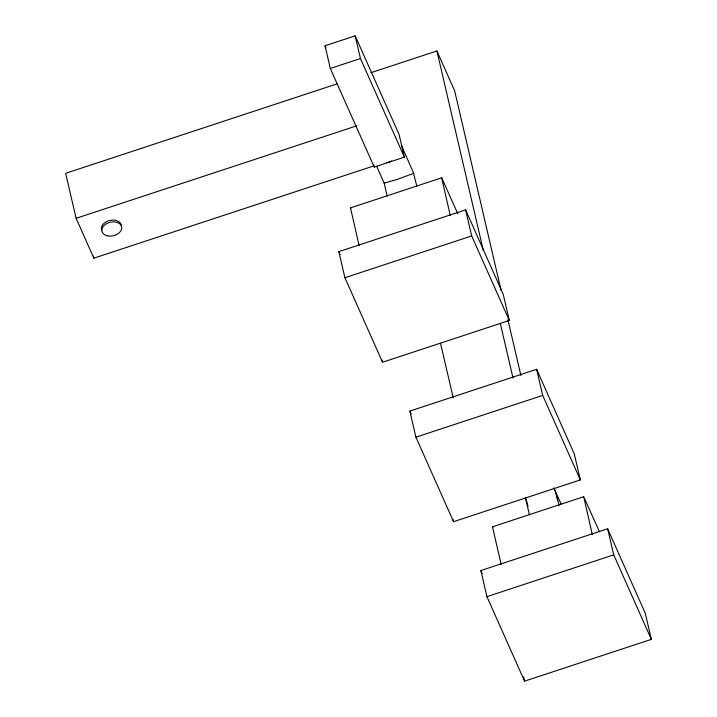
<?xml version="1.0" encoding="UTF-8"?>
<svg xmlns="http://www.w3.org/2000/svg" width="717" height="717" viewBox="0 0 717 717"><rect width="100%" height="100%" fill="white"/><g stroke="black" fill="none" stroke-linecap="round" stroke-linejoin="round"><path stroke-width="1.08" d="M599.412 531.682L583.719 496.711L592.287 534.398M457.831 213.783L441.69 177.798L350.47 207.894L359.118 245.519M441.69 177.798L450.258 215.485M583.719 496.711L492.498 526.807L501.147 564.431M384.733 182.763L384.178 183.158L387.171 196.037M325.034 45.78L355.175 35.85L399.1 134.473L404.37 157.148L374.229 167.079L330.313 68.456L325.034 45.78L325.939 47.815M330.313 68.456L360.454 58.525L404.37 157.148M336.909 83.916L65.65 173.317L76.119 218.3L93.873 258.165L373.432 166.03M370.949 72.695L436.904 50.961L454.659 90.826L501.084 290.34M76.119 218.3L356.743 125.816M338.836 251.64L465.611 209.857L503.253 294.364L509.321 320.454L382.546 362.237L344.904 277.73L338.836 251.64L340.19 254.696M344.904 277.73L471.687 235.947L509.321 320.454M409.846 411.092L536.63 369.309L574.263 453.825L580.34 479.915L453.556 521.698L415.923 437.182L409.846 411.092L411.208 414.148M415.923 437.182L542.697 395.399L580.34 479.915M480.865 570.544L607.64 528.77L645.282 613.277L651.35 639.367L524.566 681.15L486.933 596.643L480.865 570.544L482.218 573.6M486.933 596.643L613.716 554.859L651.35 639.367M413.53 173.173L416.81 186.151M350.55 207.84L350.936 208.45M492.579 526.744L492.964 527.353M553.757 487.883L561.16 504.087M401.377 145.3L413.7 173.317L397.191 179.429L384.178 183.158L376.658 166.281M554.958 490.141L559.126 505.261M528.062 506.247L525.633 498.037M607.64 528.77L613.716 554.859M536.63 369.309L542.697 395.399M507.932 319.782L520.874 375.385M436.904 50.961L483.33 250.484M500.332 323.528L513.014 378.038M465.611 209.857L471.687 235.947M525.893 499.722L529.415 514.842M523.562 676.803L524.566 681.15M440.543 343.309L453.216 397.774M355.175 35.85L360.454 58.525M373.727 164.919L374.229 167.079M453.054 519.52L453.556 521.698M382.036 360.068L382.546 362.237M93.371 256.014L93.873 258.165M557.127 496.675L557.647 500.036M101.796 230.363A10.119 6.919 -13.1 0 1 109.8 220.477A10.119 6.919 -13.1 0 1 121.343 225.81M391.652 160.993A15.559 11.266 -24 0 1 387.046 162.508M107.021 235.75A10.119 6.919 -13.1 0 0 121.756 227.612A10.119 6.919 -13.1 0 0 106.564 223.659A10.119 6.919 -13.1 0 0 107.021 235.75"/></g></svg>
